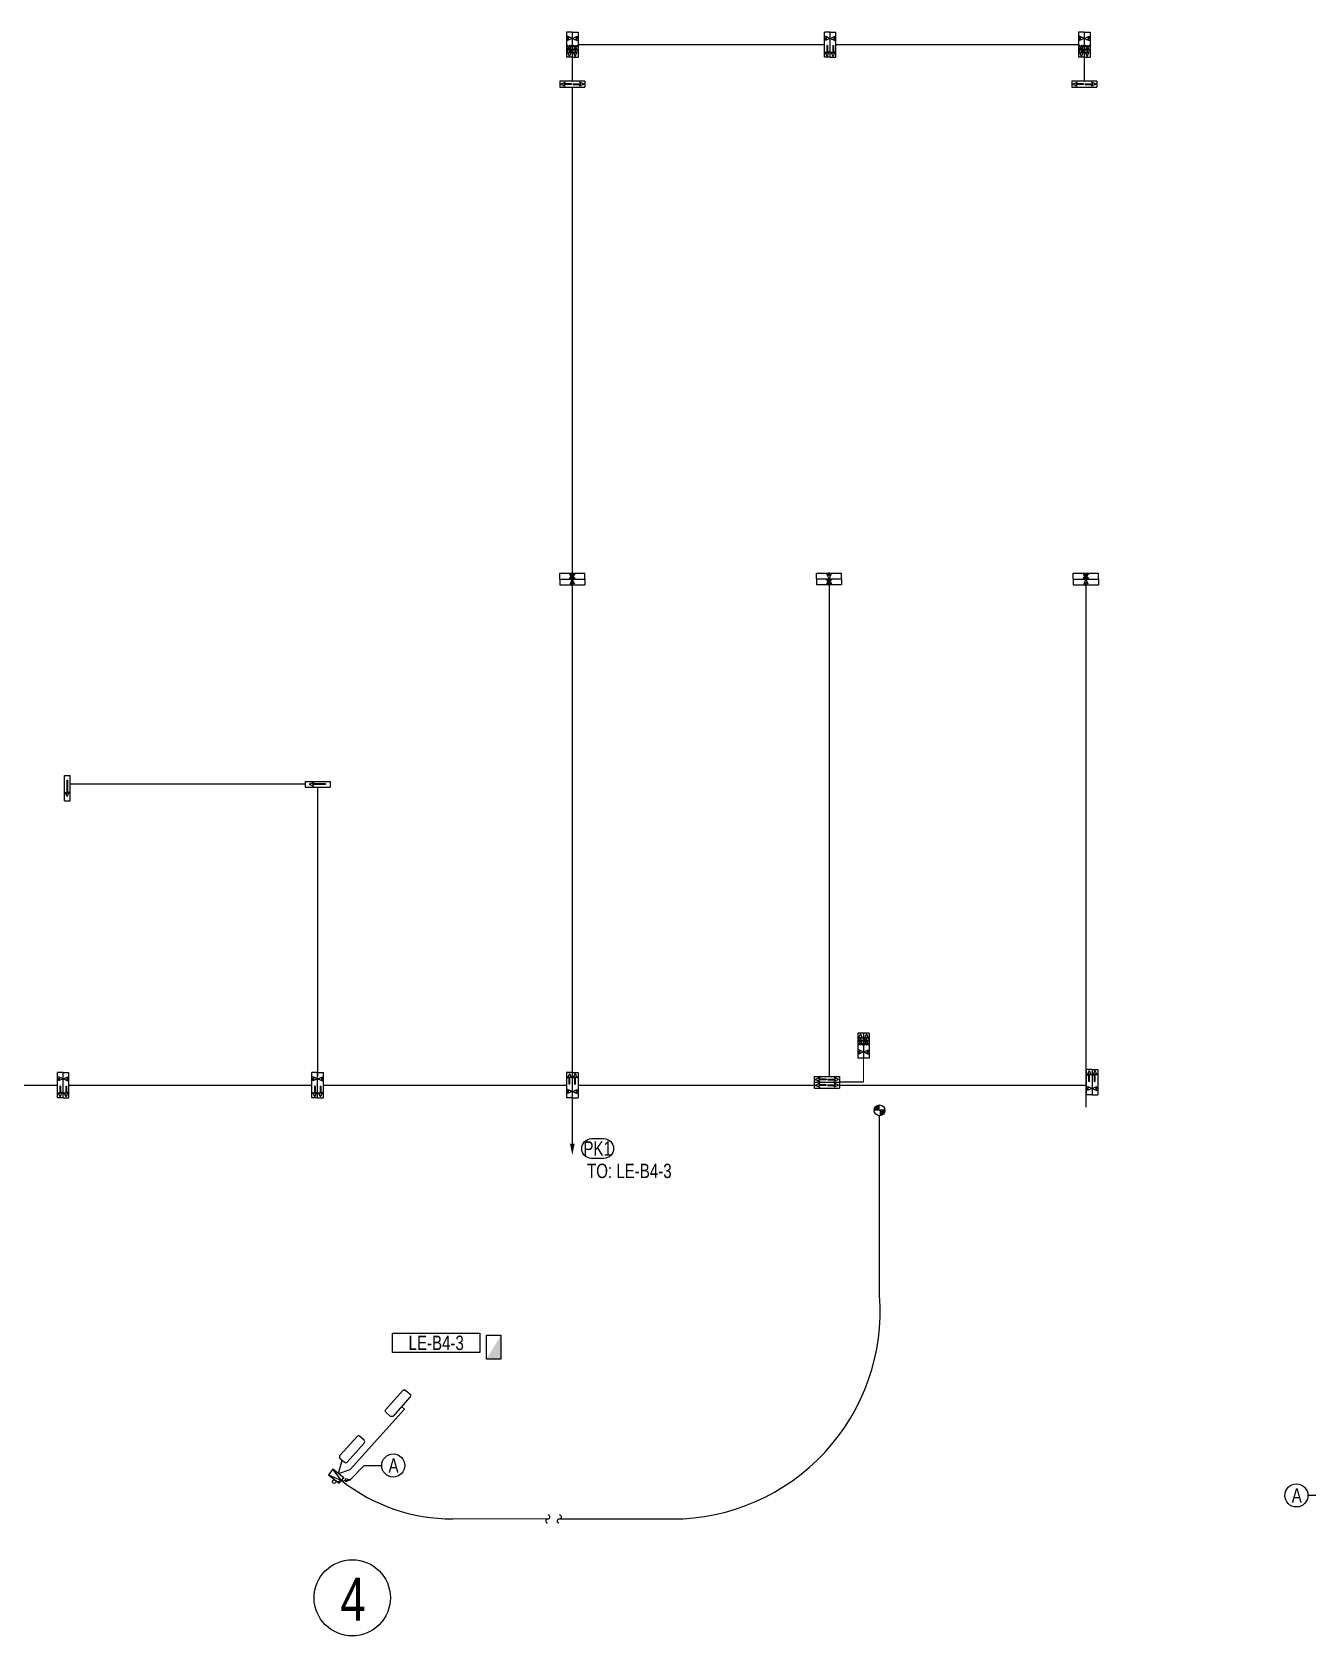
# Model space of a CAD drawing. Header units: millimetres. Extents: x 96173 to 417766, y 105242 to 242281.
# Drawn here: x 174574 to 254309, y 142039 to 242281 of the extents above; entities that cross this region are included whole.
import ezdxf
from ezdxf.enums import TextEntityAlignment as Align

# ---------------------------------------------------------------- set-up
doc = ezdxf.new("R2010")
doc.units = ezdxf.units.MM
doc.header["$LTSCALE"] = 300
doc.linetypes.add('CEN-1', pattern=[24, 20, -2, 0, -2])
for name, color, linetype in [('4', 4, 'Continuous'), ('e-con', 1, 'Continuous'), ('E-SYM', 2, 'Continuous'), ('E-TEXT', 6, 'Continuous'), ('e-text-box', 7, 'Continuous'), ('E-WIRE', 4, 'Continuous'), ('e-wire1s', 4, 'CEN-1'), ('parking-p', 7, 'Continuous')]:
    doc.layers.add(name, color=color, linetype=linetype)
doc.styles.add('돋움', font='')
doc.styles.get('돋움').set_extended_font_data('Dotum')

# ---------------------------------------------------------------- blocks, each defined once
blk = doc.blocks.new('100-94')
at = {"layer": 'e-con', "linetype": 'Continuous'}
blk.add_line((52, 54), (477, 479), dxfattribs=at)
at = {"layer": 'e-con'}
blk.add_lwpolyline([(477, 479), (292, 373), (365, 294)], close=True, dxfattribs=at)
at = {"layer": 'e-con', "linetype": 'Continuous'}
blk.add_circle((0, 0), 75, dxfattribs=at)
blk = doc.blocks.new('ar')
at = {"layer": '4', "color": 4}
blk.add_lwpolyline([(0, 0, 150, 0, 0), (360, 0, 0, 0, 0)], format="xyseb", dxfattribs=at)
blk = doc.blocks.new('100-33')
at = {"layer": 'E-SYM'}
blk.add_lwpolyline([(-250, -150), (250, -150), (250, 150), (-250, 150)], close=True, dxfattribs=at)
blk.add_solid([(-250, -150), (250, -150), (250, 150), (250, -150)], dxfattribs=at)
blk = doc.blocks.new('A$C7EB97946')
at = {"layer": 'E-TEXT', "xscale": 3, "yscale": 3, "zscale": 3}
blk.add_blockref('100-33', (750, 450), dxfattribs=at)

msp = doc.modelspace()

# ---------------------------------------------------------------- hatches: boundary and pattern name
at = {"layer": 'parking-p', "linetype": 'Continuous'}
h = msp.add_hatch(color=2, dxfattribs=at)
h.paths.add_polyline_path([(227877, 174890), (227541, 174890), (227541, 174554, 0.4142136)])
h.paths.add_polyline_path([(227541, 175226, 0.4142136), (227206, 174890), (227541, 174890)])

# ---------------------------------------------------------------- linework, layer by layer
at = {"color": 1}
msp.add_circle((194583, 144421), 2382, dxfattribs=at)
at = {"layer": 'E-SYM'}
for p, q in [((193910, 151752), (193379, 152459)), ((193101, 152108), (193910, 151752))]:
    msp.add_line(p, q, dxfattribs=at)
for points in [[(198204, 156977), (197131, 155783, -0.4142136), (196962, 155774), (196688, 156021, -0.4142136), (196679, 156190), (197752, 157383, -0.4142136), (197921, 157392), (198195, 157146, -0.4142136)], [(194882, 154502), (193808, 153308, 0.4142136), (193817, 153139), (194091, 152893, 0.4142136), (194260, 152902), (195334, 154095, 0.4142136), (195325, 154264), (195051, 154511, 0.4142136)]]:
    msp.add_lwpolyline(points, format="xyb", close=True, dxfattribs=at)
msp.add_lwpolyline([(193101, 152108), (193770, 151577), (194049, 151928), (193379, 152459)], close=True, dxfattribs=at)
at = {"layer": 'E-TEXT'}
msp.add_lwpolyline([(209542, 173119), (210300, 173119, -1), (210300, 171883), (209542, 171883, -1), (209542, 173119, -1)], format="xyb", dxfattribs=at)
at = {"layer": 'e-text-box'}
for p, q in [((194460, 151802), (195325, 152691)), ((195325, 152691), (196422, 152691)), ((255406, 150818), (254309, 150818))]:
    msp.add_line(p, q, dxfattribs=at)
msp.add_lwpolyline([(197105, 160959), (202554, 160959), (202554, 159756), (197105, 159756)], close=True, dxfattribs=at)
for centre in [(197142, 152691), (253589, 150818)]:
    msp.add_circle(centre, 720, dxfattribs=at)
at = {"layer": 'E-WIRE'}
for p, q in [((224090, 241494), (208697, 241494)), ((224090, 241494), (208697, 241494)), ((239975, 241494), (224810, 241494)), ((239975, 241494), (224810, 241494)), ((208337, 238846), (208337, 177251)), ((208337, 238846), (208337, 177251)), ((224379, 207746), (224379, 177003)), ((240430, 207734), (240430, 175078)), ((160800, 176463), (176155, 176463)), ((160800, 176463), (176155, 176463)), ((176875, 176463), (192061, 176463)), ((176875, 176463), (192061, 176463)), ((192781, 176463), (207977, 176463)), ((192781, 176463), (207977, 176463)), ((208697, 176463), (223461, 176463)), ((208697, 176463), (223461, 176463)), ((225036, 176463), (240460, 176463)), ((225036, 176463), (240460, 176463)), ((208337, 175676), (208337, 172813)), ((227541, 163320), (227541, 174554)), ((197852, 156213), (197667, 156380)), ((194455, 152436), (197852, 156213)), ((193714, 152193), (193954, 153016)), ((193714, 152193), (194455, 152436)), ((207513, 149350), (214588, 149350))]:
    msp.add_line(p, q, dxfattribs=at)
at = {"layer": 'E-WIRE', "lineweight": 0}
for p, q in [((226536, 178143), (226536, 176643)), ((226536, 178143), (226536, 176643)), ((200869, 149350), (206800, 149350))]:
    msp.add_line(p, q, dxfattribs=at)
at = {"layer": 'E-WIRE', "ltscale": 0.5}
msp.add_line((226536, 176643), (225036, 176643), dxfattribs=at)
msp.add_line((226536, 176643), (225036, 176643), dxfattribs=at)
for points in [[(208337, 240706), (208337, 239206)], [(208337, 240706), (208337, 239206)], [(240335, 240706), (240335, 239206)], [(240335, 240706), (240335, 239206)]]:
    msp.add_lwpolyline(points, dxfattribs=at)
at = {"layer": 'E-WIRE'}
for points in [[(191633, 195270), (176951, 195270)], [(191633, 195270), (176951, 195270)], [(192421, 195090), (192421, 177003)], [(192421, 195090), (192421, 177003)]]:
    msp.add_lwpolyline(points, dxfattribs=at)
for centre, radius, start, end in [((214588, 162341), 12991, 270, 4.32131), ((200869, 160633), 11283, 231.91418, 270), ((206817, 149475), 126, 262.66382, 82.66382), ((207529, 149475), 126, 262.66382, 82.66382), ((206800, 149224), 126, 82.66382, 262.66382), ((207513, 149224), 126, 82.66382, 262.66382)]:
    msp.add_arc(centre, radius, start, end, dxfattribs=at)
at = {"layer": 'parking-p', "color": 2, "linetype": 'Continuous'}
for p, q in [((207977, 242281), (207977, 240706)), ((207977, 242281), (207977, 240706)), ((208337, 242281), (207977, 242281)), ((207977, 242281), (207977, 240706)), ((207977, 242281), (207977, 240706)), ((207977, 242281), (207977, 240706)), ((208337, 242281), (207977, 242281)), ((207977, 242281), (207977, 240706)), ((207986, 241865), (207986, 241910)), ((207986, 241910), (208122, 241910)), ((207986, 241865), (207986, 241910)), ((207986, 241910), (208122, 241910)), ((207986, 241865), (208122, 241865)), ((207986, 241865), (208122, 241865)), ((208325, 241888), (208043, 242016)), ((208043, 242016), (208122, 241910)), ((208325, 241888), (208043, 242016)), ((208043, 242016), (208122, 241910)), ((208325, 241888), (208043, 241759)), ((208325, 241888), (208043, 241759)), ((208043, 241759), (208122, 241865)), ((208043, 241759), (208122, 241865)), ((208337, 242281), (208337, 240706)), ((208337, 242281), (208337, 240706)), ((208337, 242281), (208337, 240706)), ((208337, 242281), (208697, 242281)), ((208337, 242281), (208337, 240706)), ((208337, 242281), (208337, 240706)), ((208337, 242281), (208337, 240706)), ((208337, 242281), (208337, 240706)), ((208337, 242281), (208697, 242281)), ((208337, 242281), (208337, 240706)), ((208348, 241888), (208630, 242016)), ((208348, 241888), (208630, 242016)), ((208348, 241888), (208630, 241759)), ((208348, 241888), (208630, 241759)), ((208630, 242016), (208552, 241910)), ((208630, 242016), (208552, 241910)), ((208687, 241910), (208552, 241910)), ((208687, 241910), (208552, 241910)), ((208630, 241759), (208552, 241865)), ((208687, 241865), (208552, 241865)), ((208630, 241759), (208552, 241865)), ((208687, 241865), (208552, 241865)), ((208687, 241865), (208687, 241910)), ((208687, 241865), (208687, 241910)), ((208697, 242281), (208697, 240706)), ((208697, 242281), (208697, 240706)), ((208697, 242281), (208697, 240706)), ((208697, 242281), (208697, 240706)), ((208697, 242281), (208697, 240706)), ((208697, 242281), (208697, 240706)), ((224090, 240706), (224090, 242281)), ((224090, 240706), (224090, 242281)), ((224090, 240706), (224090, 242281)), ((224450, 242281), (224090, 242281)), ((224090, 240706), (224090, 242281)), ((224090, 240706), (224090, 242281)), ((224090, 240706), (224090, 242281)), ((224450, 242281), (224090, 242281)), ((224100, 241865), (224100, 241910)), ((224100, 241910), (224235, 241910)), ((224100, 241865), (224100, 241910)), ((224100, 241910), (224235, 241910)), ((224100, 241865), (224235, 241865)), ((224100, 241865), (224235, 241865)), ((224438, 241888), (224157, 242016)), ((224157, 242016), (224235, 241910)), ((224438, 241888), (224157, 242016)), ((224157, 242016), (224235, 241910)), ((224438, 241888), (224157, 241759)), ((224438, 241888), (224157, 241759)), ((224157, 241759), (224235, 241865)), ((224157, 241759), (224235, 241865)), ((224450, 240706), (224450, 242281)), ((224450, 240706), (224450, 242281)), ((224450, 240706), (224450, 242281)), ((224450, 240706), (224450, 242281)), ((224450, 242281), (224810, 242281)), ((224450, 240706), (224450, 242281)), ((224450, 240706), (224450, 242281)), ((224450, 240706), (224450, 242281)), ((224450, 240706), (224450, 242281)), ((224450, 242281), (224810, 242281)), ((224462, 241888), (224743, 242016)), ((224462, 241888), (224743, 242016)), ((224462, 241888), (224743, 241759)), ((224462, 241888), (224743, 241759)), ((224743, 242016), (224665, 241910)), ((224743, 242016), (224665, 241910)), ((224800, 241910), (224665, 241910)), ((224800, 241910), (224665, 241910)), ((224743, 241759), (224665, 241865)), ((224800, 241865), (224665, 241865)), ((224743, 241759), (224665, 241865)), ((224800, 241865), (224665, 241865)), ((224800, 241865), (224800, 241910)), ((224800, 241865), (224800, 241910)), ((224810, 240706), (224810, 242281)), ((224810, 240706), (224810, 242281)), ((224810, 240706), (224810, 242281)), ((224810, 240706), (224810, 242281)), ((224810, 240706), (224810, 242281)), ((224810, 240706), (224810, 242281)), ((239975, 242281), (239975, 240706)), ((239975, 242281), (239975, 240706)), ((240335, 242281), (239975, 242281)), ((239975, 242281), (239975, 240706)), ((239975, 242281), (239975, 240706)), ((239975, 242281), (239975, 240706)), ((240335, 242281), (239975, 242281)), ((239975, 242281), (239975, 240706)), ((239985, 241865), (239985, 241910)), ((239985, 241910), (240120, 241910)), ((239985, 241865), (239985, 241910)), ((239985, 241910), (240120, 241910)), ((239985, 241865), (240120, 241865)), ((239985, 241865), (240120, 241865)), ((240323, 241888), (240041, 242016)), ((240041, 242016), (240120, 241910)), ((240323, 241888), (240041, 242016)), ((240041, 242016), (240120, 241910)), ((240323, 241888), (240041, 241759)), ((240323, 241888), (240041, 241759)), ((240041, 241759), (240120, 241865)), ((240041, 241759), (240120, 241865)), ((240335, 242281), (240335, 240706)), ((240335, 242281), (240335, 240706)), ((240335, 242281), (240335, 240706)), ((240335, 242281), (240695, 242281)), ((240335, 242281), (240335, 240706)), ((240335, 242281), (240335, 240706)), ((240335, 242281), (240335, 240706)), ((240335, 242281), (240335, 240706)), ((240335, 242281), (240695, 242281)), ((240335, 242281), (240335, 240706)), ((240347, 241888), (240628, 242016)), ((240347, 241888), (240628, 242016)), ((240347, 241888), (240628, 241759)), ((240347, 241888), (240628, 241759)), ((240628, 242016), (240550, 241910)), ((240628, 242016), (240550, 241910)), ((240685, 241910), (240550, 241910)), ((240685, 241910), (240550, 241910)), ((240628, 241759), (240550, 241865)), ((240685, 241865), (240550, 241865)), ((240628, 241759), (240550, 241865)), ((240685, 241865), (240550, 241865)), ((240685, 241865), (240685, 241910)), ((240685, 241865), (240685, 241910)), ((240695, 242281), (240695, 240706)), ((240695, 242281), (240695, 240706)), ((240695, 242281), (240695, 240706)), ((240695, 242281), (240695, 240706)), ((240695, 242281), (240695, 240706)), ((240695, 242281), (240695, 240706)), ((208337, 240706), (207977, 240706)), ((208337, 240706), (207977, 240706)), ((208157, 240763), (208028, 241044)), ((208028, 241044), (208134, 240966)), ((208157, 240763), (208028, 241044)), ((208028, 241044), (208134, 240966)), ((208179, 241438), (208134, 241438)), ((208134, 241438), (208134, 241343)), ((208179, 241438), (208134, 241438)), ((208134, 241438), (208134, 241343)), ((208134, 241234), (208134, 240966)), ((208134, 241234), (208134, 240966)), ((208157, 240763), (208285, 241044)), ((208157, 240763), (208285, 241044)), ((208179, 241438), (208179, 241343)), ((208179, 241438), (208179, 241343)), ((208179, 241234), (208179, 240966)), ((208179, 241234), (208179, 240966)), ((208285, 241044), (208179, 240966)), ((208285, 241044), (208179, 240966)), ((208337, 240706), (208697, 240706)), ((208337, 240706), (208697, 240706)), ((208517, 240763), (208388, 241044)), ((208388, 241044), (208494, 240966)), ((208517, 240763), (208388, 241044)), ((208388, 241044), (208494, 240966)), ((208494, 241438), (208539, 241438)), ((208494, 241438), (208494, 241343)), ((208494, 241438), (208539, 241438)), ((208494, 241438), (208494, 241343)), ((208494, 241234), (208494, 240966)), ((208494, 241234), (208494, 240966)), ((208517, 240763), (208645, 241044)), ((208517, 240763), (208645, 241044)), ((208539, 241438), (208539, 241343)), ((208539, 241438), (208539, 241343)), ((208539, 241234), (208539, 240966)), ((208539, 241234), (208539, 240966)), ((208645, 241044), (208539, 240966)), ((208645, 241044), (208539, 240966)), ((224450, 240706), (224090, 240706)), ((224450, 240706), (224090, 240706)), ((224270, 240763), (224141, 241044)), ((224141, 241044), (224248, 240966)), ((224270, 240763), (224141, 241044)), ((224141, 241044), (224248, 240966)), ((224293, 241438), (224248, 241438)), ((224248, 241438), (224248, 240966)), ((224293, 241438), (224248, 241438)), ((224248, 241438), (224248, 240966)), ((224270, 240763), (224399, 241044)), ((224270, 240763), (224399, 241044)), ((224293, 241438), (224293, 240966)), ((224293, 241438), (224293, 240966)), ((224399, 241044), (224293, 240966)), ((224399, 241044), (224293, 240966)), ((224450, 240706), (224810, 240706)), ((224450, 240706), (224810, 240706)), ((224630, 240763), (224501, 241044)), ((224501, 241044), (224608, 240966)), ((224630, 240763), (224501, 241044)), ((224501, 241044), (224608, 240966)), ((224608, 241438), (224653, 241438)), ((224608, 241438), (224608, 240966)), ((224608, 241438), (224653, 241438)), ((224608, 241438), (224608, 240966)), ((224630, 240763), (224759, 241044)), ((224630, 240763), (224759, 241044)), ((224653, 241438), (224653, 240966)), ((224653, 241438), (224653, 240966)), ((224759, 241044), (224653, 240966)), ((224759, 241044), (224653, 240966)), ((240335, 240706), (239975, 240706)), ((240335, 240706), (239975, 240706)), ((240155, 240763), (240026, 241044)), ((240026, 241044), (240132, 240966)), ((240155, 240763), (240026, 241044)), ((240026, 241044), (240132, 240966)), ((240177, 241438), (240132, 241438)), ((240132, 241438), (240132, 241343)), ((240177, 241438), (240132, 241438)), ((240132, 241438), (240132, 241343)), ((240132, 241234), (240132, 240966)), ((240132, 241234), (240132, 240966)), ((240155, 240763), (240284, 241044)), ((240155, 240763), (240284, 241044)), ((240177, 241438), (240177, 241343)), ((240177, 241438), (240177, 241343)), ((240177, 241234), (240177, 240966)), ((240177, 241234), (240177, 240966)), ((240284, 241044), (240177, 240966)), ((240284, 241044), (240177, 240966)), ((240335, 240706), (240695, 240706)), ((240335, 240706), (240695, 240706)), ((240515, 240763), (240386, 241044)), ((240386, 241044), (240492, 240966)), ((240515, 240763), (240386, 241044)), ((240386, 241044), (240492, 240966)), ((240492, 241438), (240537, 241438)), ((240492, 241438), (240492, 241343)), ((240492, 241438), (240537, 241438)), ((240492, 241438), (240492, 241343)), ((240492, 241234), (240492, 240966)), ((240492, 241234), (240492, 240966)), ((240515, 240763), (240644, 241044)), ((240515, 240763), (240644, 241044)), ((240537, 241438), (240537, 241343)), ((240537, 241438), (240537, 241343)), ((240537, 241234), (240537, 240966)), ((240537, 241234), (240537, 240966)), ((240644, 241044), (240537, 240966)), ((240644, 241044), (240537, 240966)), ((207549, 239206), (207549, 238846)), ((209124, 239206), (207549, 239206)), ((207549, 239206), (207549, 238846)), ((209124, 239206), (207549, 239206)), ((207549, 238846), (209124, 238846)), ((207549, 238846), (209124, 238846)), ((207605, 239026), (207887, 239155)), ((207605, 239026), (207887, 239155)), ((207605, 239026), (207887, 238898)), ((207605, 239026), (207887, 238898)), ((207887, 239155), (207809, 239049)), ((207887, 239155), (207809, 239049)), ((208281, 239049), (207809, 239049)), ((208281, 239049), (207809, 239049)), ((207887, 238898), (207809, 239004)), ((208281, 239004), (207809, 239004)), ((207887, 238898), (207809, 239004)), ((208281, 239004), (207809, 239004)), ((208281, 239004), (208281, 239049)), ((208281, 239004), (208281, 239049)), ((208392, 239004), (208392, 239049)), ((208392, 239049), (208865, 239049)), ((208392, 239004), (208392, 239049)), ((208392, 239049), (208865, 239049)), ((208392, 239004), (208865, 239004)), ((208392, 239004), (208865, 239004)), ((209068, 239026), (208786, 239155)), ((208786, 239155), (208865, 239049)), ((209068, 239026), (208786, 239155)), ((208786, 239155), (208865, 239049)), ((209068, 239026), (208786, 238898)), ((209068, 239026), (208786, 238898)), ((208786, 238898), (208865, 239004)), ((208786, 238898), (208865, 239004)), ((209124, 239206), (209124, 238846)), ((209124, 239206), (209124, 238846)), ((239547, 239206), (239547, 238846)), ((241122, 239206), (239547, 239206)), ((239547, 239206), (239547, 238846)), ((241122, 239206), (239547, 239206)), ((239547, 238846), (241122, 238846)), ((239547, 238846), (241122, 238846)), ((239604, 239026), (239885, 239155)), ((239604, 239026), (239885, 239155)), ((239604, 239026), (239885, 238898)), ((239604, 239026), (239885, 238898)), ((239885, 239155), (239807, 239049)), ((239885, 239155), (239807, 239049)), ((240279, 239049), (239807, 239049)), ((240279, 239049), (239807, 239049)), ((239885, 238898), (239807, 239004)), ((240279, 239004), (239807, 239004)), ((239885, 238898), (239807, 239004)), ((240279, 239004), (239807, 239004)), ((240279, 239004), (240279, 239049)), ((240279, 239004), (240279, 239049)), ((240391, 239004), (240391, 239049)), ((240391, 239049), (240863, 239049)), ((240391, 239004), (240391, 239049)), ((240391, 239049), (240863, 239049)), ((240391, 239004), (240863, 239004)), ((240391, 239004), (240863, 239004)), ((241066, 239026), (240784, 239155)), ((240784, 239155), (240863, 239049)), ((241066, 239026), (240784, 239155)), ((240784, 239155), (240863, 239049)), ((241066, 239026), (240784, 238898)), ((241066, 239026), (240784, 238898)), ((240784, 238898), (240863, 239004)), ((240784, 238898), (240863, 239004)), ((241122, 239206), (241122, 238846)), ((241122, 239206), (241122, 238846)), ((207549, 208454), (209124, 208454)), ((207549, 208454), (209124, 208454)), ((207549, 208094), (207549, 208454)), ((207549, 208454), (209124, 208454)), ((207549, 208094), (209124, 208094)), ((207549, 208094), (207549, 207734)), ((207549, 208094), (209124, 208094)), ((207549, 208094), (209124, 208094)), ((207549, 208094), (209124, 208094)), ((207549, 207734), (209124, 207734)), ((207549, 207734), (209124, 207734)), ((207549, 207734), (209124, 207734)), ((208337, 208106), (208208, 208388)), ((208208, 208388), (208314, 208310)), ((208337, 208083), (208208, 207801)), ((208208, 207801), (208314, 207879)), ((208359, 208445), (208314, 208445)), ((208314, 208445), (208314, 208310)), ((208314, 207744), (208314, 207879)), ((208359, 207744), (208314, 207744)), ((208337, 208106), (208465, 208388)), ((208337, 208083), (208465, 207801)), ((208359, 208445), (208359, 208310)), ((208465, 208388), (208359, 208310)), ((208465, 207801), (208359, 207879)), ((208359, 207744), (208359, 207879)), ((209124, 208094), (209124, 208454)), ((209124, 208094), (209124, 207734)), ((223592, 208466), (225167, 208466)), ((223592, 208466), (225167, 208466)), ((223592, 208106), (223592, 208466)), ((223592, 208466), (225167, 208466)), ((223592, 208106), (225167, 208106)), ((223592, 208106), (223592, 207746)), ((223592, 208106), (225167, 208106)), ((223592, 208106), (225167, 208106)), ((223592, 208106), (225167, 208106)), ((223592, 207746), (225167, 207746)), ((223592, 207746), (225167, 207746)), ((223592, 207746), (225167, 207746)), ((224379, 208118), (224251, 208400)), ((224251, 208400), (224357, 208321)), ((224379, 208094), (224251, 207813)), ((224251, 207813), (224357, 207891)), ((224402, 208456), (224357, 208456)), ((224357, 208456), (224357, 208321)), ((224357, 207756), (224357, 207891)), ((224402, 207756), (224357, 207756)), ((224379, 208118), (224508, 208400)), ((224379, 208094), (224508, 207813)), ((224402, 208456), (224402, 208321)), ((224508, 208400), (224402, 208321)), ((224508, 207813), (224402, 207891)), ((224402, 207756), (224402, 207891)), ((225167, 208106), (225167, 208466)), ((225167, 208106), (225167, 207746)), ((239643, 208454), (241218, 208454)), ((239643, 208454), (241218, 208454)), ((239643, 208094), (239643, 208454)), ((239643, 208454), (241218, 208454)), ((239643, 208094), (241218, 208094)), ((239643, 208094), (239643, 207734)), ((239643, 208094), (241218, 208094)), ((239643, 208094), (241218, 208094)), ((239643, 208094), (241218, 208094)), ((239643, 207734), (241218, 207734)), ((239643, 207734), (241218, 207734)), ((239643, 207734), (241218, 207734)), ((240430, 208106), (240302, 208388)), ((240302, 208388), (240408, 208310)), ((240430, 208083), (240302, 207801)), ((240302, 207801), (240408, 207879)), ((240453, 208445), (240408, 208445)), ((240408, 208445), (240408, 208310)), ((240408, 207744), (240408, 207879)), ((240453, 207744), (240408, 207744)), ((240430, 208106), (240559, 208388)), ((240430, 208083), (240559, 207801)), ((240453, 208445), (240453, 208310)), ((240559, 208388), (240453, 208310)), ((240559, 207801), (240453, 207879)), ((240453, 207744), (240453, 207879)), ((241218, 208094), (241218, 208454)), ((241218, 208094), (241218, 207734)), ((176591, 194238), (176591, 195813)), ((176591, 195813), (176951, 195813)), ((176591, 194238), (176591, 195813)), ((176591, 195813), (176951, 195813)), ((176748, 195522), (176793, 195522)), ((176748, 195522), (176748, 194698)), ((176748, 195522), (176793, 195522)), ((176748, 195522), (176748, 194698)), ((176793, 195522), (176793, 194698)), ((176793, 195522), (176793, 194698)), ((176951, 194238), (176951, 195813)), ((176951, 194238), (176951, 195813)), ((176951, 194238), (176951, 195813)), ((176951, 194238), (176951, 195813)), ((176771, 194494), (176642, 194776)), ((176642, 194776), (176748, 194698)), ((176771, 194494), (176642, 194776)), ((176642, 194776), (176748, 194698)), ((176771, 194494), (176899, 194776)), ((176771, 194494), (176899, 194776)), ((176899, 194776), (176793, 194698)), ((176899, 194776), (176793, 194698)), ((191633, 195450), (193208, 195450)), ((191633, 195450), (191633, 195090)), ((191633, 195450), (193208, 195450)), ((191633, 195450), (191633, 195090)), ((191633, 195090), (193208, 195090)), ((191633, 195090), (193208, 195090)), ((191633, 195090), (193208, 195090)), ((191633, 195090), (193208, 195090)), ((191890, 195270), (192171, 195399)), ((191890, 195270), (192171, 195399)), ((191890, 195270), (192171, 195141)), ((191890, 195270), (192171, 195141)), ((192171, 195399), (192093, 195292)), ((192171, 195399), (192093, 195292)), ((192918, 195292), (192093, 195292)), ((192918, 195292), (192093, 195292)), ((192171, 195141), (192093, 195247)), ((192918, 195247), (192093, 195247)), ((192171, 195141), (192093, 195247)), ((192918, 195247), (192093, 195247)), ((192918, 195292), (192918, 195247)), ((192918, 195292), (192918, 195247)), ((193208, 195450), (193208, 195090)), ((193208, 195450), (193208, 195090)), ((176591, 194238), (176951, 194238)), ((176591, 194238), (176951, 194238)), ((226536, 179718), (226176, 179718)), ((226176, 179718), (226176, 178143)), ((226536, 179718), (226176, 179718)), ((226176, 179718), (226176, 178143)), ((226356, 179662), (226227, 179381)), ((226356, 179662), (226227, 179381)), ((226227, 179381), (226334, 179459)), ((226227, 179381), (226334, 179459)), ((226334, 179191), (226334, 179459)), ((226334, 179191), (226334, 179459)), ((226356, 179662), (226485, 179381)), ((226356, 179662), (226485, 179381)), ((226485, 179381), (226379, 179459)), ((226379, 179191), (226379, 179459)), ((226485, 179381), (226379, 179459)), ((226379, 179191), (226379, 179459)), ((226896, 179718), (226536, 179718)), ((226536, 179718), (226536, 178143)), ((226536, 179718), (226536, 178143)), ((226896, 179718), (226536, 179718)), ((226536, 179718), (226536, 178143)), ((226536, 179718), (226536, 178143)), ((226716, 179662), (226587, 179381)), ((226716, 179662), (226587, 179381)), ((226587, 179381), (226694, 179459)), ((226587, 179381), (226694, 179459)), ((226694, 179191), (226694, 179459)), ((226694, 179191), (226694, 179459)), ((226716, 179662), (226845, 179381)), ((226716, 179662), (226845, 179381)), ((226845, 179381), (226739, 179459)), ((226739, 179191), (226739, 179459)), ((226845, 179381), (226739, 179459)), ((226739, 179191), (226739, 179459)), ((226896, 179718), (226896, 178143)), ((226896, 179718), (226896, 178143)), ((226186, 178560), (226186, 178515)), ((226186, 178560), (226321, 178560)), ((226186, 178560), (226186, 178515)), ((226186, 178560), (226321, 178560)), ((226186, 178515), (226321, 178515)), ((226186, 178515), (226321, 178515)), ((226524, 178537), (226243, 178666)), ((226243, 178666), (226321, 178560)), ((226524, 178537), (226243, 178666)), ((226243, 178666), (226321, 178560)), ((226524, 178537), (226243, 178408)), ((226524, 178537), (226243, 178408)), ((226243, 178408), (226321, 178515)), ((226243, 178408), (226321, 178515)), ((226334, 178987), (226334, 179082)), ((226334, 178987), (226334, 179082)), ((226379, 178987), (226334, 178987)), ((226379, 178987), (226334, 178987)), ((226379, 178987), (226379, 179082)), ((226379, 178987), (226379, 179082)), ((226548, 178537), (226829, 178666)), ((226548, 178537), (226829, 178666)), ((226548, 178537), (226829, 178408)), ((226548, 178537), (226829, 178408)), ((226694, 178987), (226694, 179082)), ((226694, 178987), (226694, 179082)), ((226694, 178987), (226739, 178987)), ((226694, 178987), (226739, 178987)), ((226739, 178987), (226739, 179082)), ((226739, 178987), (226739, 179082)), ((226829, 178666), (226751, 178560)), ((226829, 178666), (226751, 178560)), ((226886, 178560), (226751, 178560)), ((226886, 178560), (226751, 178560)), ((226829, 178408), (226751, 178515)), ((226886, 178515), (226751, 178515)), ((226829, 178408), (226751, 178515)), ((226886, 178515), (226751, 178515)), ((226886, 178560), (226886, 178515)), ((226886, 178560), (226886, 178515)), ((226536, 178143), (226176, 178143)), ((226536, 178143), (226176, 178143)), ((226896, 178143), (226536, 178143)), ((226896, 178143), (226536, 178143)), ((240460, 177431), (240460, 175856)), ((240460, 177431), (240460, 175856)), ((240820, 177431), (240460, 177431)), ((240460, 177431), (240460, 175856)), ((240460, 177431), (240460, 175856)), ((240460, 177431), (240460, 175856)), ((240820, 177431), (240460, 177431)), ((240460, 177431), (240460, 175856)), ((240820, 177431), (240820, 175856)), ((240820, 177431), (241180, 177431)), ((240820, 177431), (240820, 175856)), ((240820, 177431), (240820, 175856)), ((240820, 177431), (240820, 175856)), ((240820, 177431), (240820, 175856)), ((240820, 177431), (241180, 177431)), ((240820, 177431), (240820, 175856)), ((240820, 177431), (240820, 175856)), ((240820, 177431), (240820, 175856)), ((241180, 177431), (241180, 175856)), ((241180, 177431), (241180, 175856)), ((241180, 177431), (241180, 175856)), ((241180, 177431), (241180, 175856)), ((241180, 177431), (241180, 175856)), ((241180, 177431), (241180, 175856)), ((176155, 175676), (176155, 177251)), ((176155, 175676), (176155, 177251)), ((176155, 175676), (176155, 177251)), ((176515, 177251), (176155, 177251)), ((176155, 175676), (176155, 177251)), ((176155, 175676), (176155, 177251)), ((176155, 175676), (176155, 177251)), ((176515, 177251), (176155, 177251)), ((176165, 176835), (176165, 176880)), ((176165, 176880), (176300, 176880)), ((176165, 176835), (176165, 176880)), ((176165, 176880), (176300, 176880)), ((176165, 176835), (176300, 176835)), ((176165, 176835), (176300, 176835)), ((176503, 176857), (176222, 176986)), ((176222, 176986), (176300, 176880)), ((176503, 176857), (176222, 176986)), ((176222, 176986), (176300, 176880)), ((176503, 176857), (176222, 176728)), ((176503, 176857), (176222, 176728)), ((176222, 176728), (176300, 176835)), ((176222, 176728), (176300, 176835)), ((176515, 175676), (176515, 177251)), ((176515, 175676), (176515, 177251)), ((176515, 177251), (176875, 177251)), ((176515, 175676), (176515, 177251)), ((176515, 175676), (176515, 177251)), ((176515, 175676), (176515, 177251)), ((176515, 175676), (176515, 177251)), ((176515, 177251), (176875, 177251)), ((176515, 175676), (176515, 177251)), ((176515, 175676), (176515, 177251)), ((176527, 176857), (176809, 176986)), ((176527, 176857), (176809, 176986)), ((176527, 176857), (176809, 176728)), ((176527, 176857), (176809, 176728)), ((176809, 176986), (176730, 176880)), ((176809, 176986), (176730, 176880)), ((176865, 176880), (176730, 176880)), ((176865, 176880), (176730, 176880)), ((176809, 176728), (176730, 176835)), ((176865, 176835), (176730, 176835)), ((176809, 176728), (176730, 176835)), ((176865, 176835), (176730, 176835)), ((176865, 176835), (176865, 176880)), ((176865, 176835), (176865, 176880)), ((176875, 175676), (176875, 177251)), ((176875, 175676), (176875, 177251)), ((176875, 175676), (176875, 177251)), ((176875, 175676), (176875, 177251)), ((176875, 175676), (176875, 177251)), ((176875, 175676), (176875, 177251)), ((192061, 175676), (192061, 177251)), ((192061, 175676), (192061, 177251)), ((192061, 175676), (192061, 177251)), ((192421, 177251), (192061, 177251)), ((192061, 175676), (192061, 177251)), ((192061, 175676), (192061, 177251)), ((192061, 175676), (192061, 177251)), ((192421, 177251), (192061, 177251)), ((192071, 176835), (192071, 176880)), ((192071, 176880), (192206, 176880)), ((192071, 176835), (192071, 176880)), ((192071, 176880), (192206, 176880)), ((192071, 176835), (192206, 176835)), ((192071, 176835), (192206, 176835)), ((192409, 176857), (192128, 176986)), ((192128, 176986), (192206, 176880)), ((192409, 176857), (192128, 176986)), ((192128, 176986), (192206, 176880)), ((192409, 176857), (192128, 176728)), ((192409, 176857), (192128, 176728)), ((192128, 176728), (192206, 176835)), ((192128, 176728), (192206, 176835)), ((192421, 175676), (192421, 177251)), ((192421, 175676), (192421, 177251)), ((192421, 177251), (192781, 177251)), ((192421, 175676), (192421, 177251)), ((192421, 175676), (192421, 177251)), ((192421, 175676), (192421, 177251)), ((192421, 175676), (192421, 177251)), ((192421, 177251), (192781, 177251)), ((192421, 175676), (192421, 177251)), ((192421, 175676), (192421, 177251)), ((192433, 176857), (192714, 176986)), ((192433, 176857), (192714, 176986)), ((192433, 176857), (192714, 176728)), ((192433, 176857), (192714, 176728)), ((192714, 176986), (192636, 176880)), ((192714, 176986), (192636, 176880)), ((192771, 176880), (192636, 176880)), ((192771, 176880), (192636, 176880)), ((192714, 176728), (192636, 176835)), ((192771, 176835), (192636, 176835)), ((192714, 176728), (192636, 176835)), ((192771, 176835), (192636, 176835)), ((192771, 176835), (192771, 176880)), ((192771, 176835), (192771, 176880)), ((192781, 175676), (192781, 177251)), ((192781, 175676), (192781, 177251)), ((192781, 175676), (192781, 177251)), ((192781, 175676), (192781, 177251)), ((192781, 175676), (192781, 177251)), ((192781, 175676), (192781, 177251)), ((207977, 177251), (207977, 175676)), ((207977, 177251), (207977, 175676)), ((208337, 177251), (207977, 177251)), ((207977, 177251), (207977, 175676)), ((207977, 177251), (207977, 175676)), ((207977, 177251), (207977, 175676)), ((208337, 177251), (207977, 177251)), ((207977, 177251), (207977, 175676)), ((208157, 177195), (208028, 176913)), ((208157, 177195), (208028, 176913)), ((208028, 176913), (208134, 176991)), ((208028, 176913), (208134, 176991)), ((208134, 176519), (208134, 176991)), ((208134, 176519), (208134, 176991)), ((208179, 176519), (208134, 176519)), ((208179, 176519), (208134, 176519)), ((208157, 177195), (208285, 176913)), ((208157, 177195), (208285, 176913)), ((208285, 176913), (208179, 176991)), ((208179, 176519), (208179, 176991)), ((208285, 176913), (208179, 176991)), ((208179, 176519), (208179, 176991)), ((208337, 177251), (208337, 175676)), ((208337, 177251), (208697, 177251)), ((208337, 177251), (208337, 175676)), ((208337, 177251), (208337, 175676)), ((208337, 177251), (208337, 175676)), ((208337, 177251), (208337, 175676)), ((208337, 177251), (208697, 177251)), ((208337, 177251), (208337, 175676)), ((208337, 177251), (208337, 175676)), ((208337, 177251), (208337, 175676)), ((208517, 177195), (208388, 176913)), ((208517, 177195), (208388, 176913)), ((208388, 176913), (208494, 176991)), ((208388, 176913), (208494, 176991)), ((208494, 176519), (208494, 176991)), ((208494, 176519), (208494, 176991)), ((208494, 176519), (208539, 176519)), ((208494, 176519), (208539, 176519)), ((208517, 177195), (208645, 176913)), ((208517, 177195), (208645, 176913)), ((208645, 176913), (208539, 176991)), ((208539, 176519), (208539, 176991)), ((208645, 176913), (208539, 176991)), ((208539, 176519), (208539, 176991)), ((208697, 177251), (208697, 175676)), ((208697, 177251), (208697, 175676)), ((208697, 177251), (208697, 175676)), ((208697, 177251), (208697, 175676)), ((208697, 177251), (208697, 175676)), ((208697, 177251), (208697, 175676)), ((223461, 177003), (225036, 177003)), ((223461, 177003), (223461, 176643)), ((223461, 177003), (225036, 177003)), ((223461, 177003), (223461, 176643)), ((223461, 176643), (225036, 176643)), ((223461, 176643), (225036, 176643)), ((223461, 176643), (223461, 176283)), ((223461, 176643), (225036, 176643)), ((223461, 176643), (225036, 176643)), ((223461, 176643), (223461, 176283)), ((223517, 176823), (223799, 176952)), ((223517, 176823), (223799, 176952)), ((223517, 176823), (223799, 176695)), ((223517, 176823), (223799, 176695)), ((223517, 176463), (223799, 176592)), ((223517, 176463), (223799, 176592)), ((223517, 176463), (223799, 176335)), ((223517, 176463), (223799, 176335)), ((223799, 176952), (223721, 176846)), ((223799, 176952), (223721, 176846)), ((224193, 176846), (223721, 176846)), ((224193, 176846), (223721, 176846)), ((223799, 176695), (223721, 176801)), ((224193, 176801), (223721, 176801)), ((223799, 176695), (223721, 176801)), ((224193, 176801), (223721, 176801)), ((223799, 176592), (223721, 176486)), ((223799, 176592), (223721, 176486)), ((224193, 176486), (223721, 176486)), ((224193, 176486), (223721, 176486)), ((223799, 176335), (223721, 176441)), ((224193, 176441), (223721, 176441)), ((223799, 176335), (223721, 176441)), ((224193, 176441), (223721, 176441)), ((224193, 176846), (224193, 176801)), ((224193, 176846), (224193, 176801)), ((224193, 176441), (224193, 176486)), ((224193, 176441), (224193, 176486)), ((224304, 176846), (224304, 176801)), ((224304, 176846), (224777, 176846)), ((224304, 176846), (224304, 176801)), ((224304, 176846), (224777, 176846)), ((224304, 176801), (224777, 176801)), ((224304, 176801), (224777, 176801)), ((224304, 176441), (224304, 176486)), ((224304, 176486), (224777, 176486)), ((224304, 176441), (224304, 176486)), ((224304, 176486), (224777, 176486)), ((224304, 176441), (224777, 176441)), ((224304, 176441), (224777, 176441)), ((224980, 176823), (224698, 176952)), ((224698, 176952), (224777, 176846)), ((224980, 176823), (224698, 176952)), ((224698, 176952), (224777, 176846)), ((224980, 176823), (224698, 176695)), ((224980, 176823), (224698, 176695)), ((224698, 176695), (224777, 176801)), ((224698, 176695), (224777, 176801)), ((224980, 176463), (224698, 176592)), ((224698, 176592), (224777, 176486)), ((224980, 176463), (224698, 176592)), ((224698, 176592), (224777, 176486)), ((224980, 176463), (224698, 176335)), ((224980, 176463), (224698, 176335)), ((224698, 176335), (224777, 176441)), ((224698, 176335), (224777, 176441)), ((225036, 177003), (225036, 176643)), ((225036, 177003), (225036, 176643)), ((225036, 176643), (225036, 176283)), ((225036, 176643), (225036, 176283)), ((240640, 177375), (240512, 177093)), ((240640, 177375), (240512, 177093)), ((240512, 177093), (240618, 177171)), ((240512, 177093), (240618, 177171)), ((240618, 176699), (240618, 177171)), ((240618, 176699), (240618, 177171)), ((240663, 176699), (240618, 176699)), ((240663, 176699), (240618, 176699)), ((240640, 177375), (240769, 177093)), ((240640, 177375), (240769, 177093)), ((240769, 177093), (240663, 177171)), ((240663, 176699), (240663, 177171)), ((240769, 177093), (240663, 177171)), ((240663, 176699), (240663, 177171)), ((241000, 177375), (240872, 177093)), ((241000, 177375), (240872, 177093)), ((240872, 177093), (240978, 177171)), ((240872, 177093), (240978, 177171)), ((240978, 176699), (240978, 177171)), ((240978, 176699), (240978, 177171)), ((240978, 176699), (241023, 176699)), ((240978, 176699), (241023, 176699)), ((241000, 177375), (241129, 177093)), ((241000, 177375), (241129, 177093)), ((241129, 177093), (241023, 177171)), ((241023, 176699), (241023, 177171)), ((241129, 177093), (241023, 177171)), ((241023, 176699), (241023, 177171)), ((176515, 175676), (176155, 175676)), ((176515, 175676), (176155, 175676)), ((176335, 175732), (176207, 176014)), ((176207, 176014), (176313, 175935)), ((176335, 175732), (176207, 176014)), ((176207, 176014), (176313, 175935)), ((176358, 176408), (176313, 176408)), ((176313, 176408), (176313, 175935)), ((176358, 176408), (176313, 176408)), ((176313, 176408), (176313, 175935)), ((176335, 175732), (176464, 176014)), ((176335, 175732), (176464, 176014)), ((176358, 176408), (176358, 175935)), ((176358, 176408), (176358, 175935)), ((176464, 176014), (176358, 175935)), ((176464, 176014), (176358, 175935)), ((176515, 175676), (176875, 175676)), ((176515, 175676), (176875, 175676)), ((176695, 175732), (176567, 176014)), ((176567, 176014), (176673, 175935)), ((176695, 175732), (176567, 176014)), ((176567, 176014), (176673, 175935)), ((176673, 176408), (176718, 176408)), ((176673, 176408), (176673, 175935)), ((176673, 176408), (176718, 176408)), ((176673, 176408), (176673, 175935)), ((176695, 175732), (176824, 176014)), ((176695, 175732), (176824, 176014)), ((176718, 176408), (176718, 175935)), ((176718, 176408), (176718, 175935)), ((176824, 176014), (176718, 175935)), ((176824, 176014), (176718, 175935)), ((192421, 175676), (192061, 175676)), ((192421, 175676), (192061, 175676)), ((192241, 175732), (192112, 176014)), ((192112, 176014), (192218, 175935)), ((192241, 175732), (192112, 176014)), ((192112, 176014), (192218, 175935)), ((192263, 176408), (192218, 176408)), ((192218, 176408), (192218, 175935)), ((192263, 176408), (192218, 176408)), ((192218, 176408), (192218, 175935)), ((192241, 175732), (192370, 176014)), ((192241, 175732), (192370, 176014)), ((192263, 176408), (192263, 175935)), ((192263, 176408), (192263, 175935)), ((192370, 176014), (192263, 175935)), ((192370, 176014), (192263, 175935)), ((192421, 175676), (192781, 175676)), ((192421, 175676), (192781, 175676)), ((192601, 175732), (192472, 176014)), ((192472, 176014), (192578, 175935)), ((192601, 175732), (192472, 176014)), ((192472, 176014), (192578, 175935)), ((192578, 176408), (192623, 176408)), ((192578, 176408), (192578, 175935)), ((192578, 176408), (192623, 176408)), ((192578, 176408), (192578, 175935)), ((192601, 175732), (192730, 176014)), ((192601, 175732), (192730, 176014)), ((192623, 176408), (192623, 175935)), ((192623, 176408), (192623, 175935)), ((192730, 176014), (192623, 175935)), ((192730, 176014), (192623, 175935)), ((208337, 175676), (207977, 175676)), ((208337, 175676), (207977, 175676)), ((207986, 176092), (207986, 176047)), ((207986, 176092), (208122, 176092)), ((207986, 176092), (207986, 176047)), ((207986, 176092), (208122, 176092)), ((207986, 176047), (208122, 176047)), ((207986, 176047), (208122, 176047)), ((208325, 176070), (208043, 176198)), ((208043, 176198), (208122, 176092)), ((208325, 176070), (208043, 176198)), ((208043, 176198), (208122, 176092)), ((208325, 176070), (208043, 175941)), ((208325, 176070), (208043, 175941)), ((208043, 175941), (208122, 176047)), ((208043, 175941), (208122, 176047)), ((208337, 175676), (208697, 175676)), ((208337, 175676), (208697, 175676)), ((208348, 176070), (208630, 176198)), ((208348, 176070), (208630, 176198)), ((208348, 176070), (208630, 175941)), ((208348, 176070), (208630, 175941)), ((208630, 176198), (208552, 176092)), ((208630, 176198), (208552, 176092)), ((208687, 176092), (208552, 176092)), ((208687, 176092), (208552, 176092)), ((208630, 175941), (208552, 176047)), ((208687, 176047), (208552, 176047)), ((208630, 175941), (208552, 176047)), ((208687, 176047), (208552, 176047)), ((208687, 176092), (208687, 176047)), ((208687, 176092), (208687, 176047)), ((223461, 176283), (225036, 176283)), ((223461, 176283), (225036, 176283)), ((240820, 175856), (240460, 175856)), ((240820, 175856), (240460, 175856)), ((240470, 176272), (240470, 176227)), ((240470, 176272), (240605, 176272)), ((240470, 176272), (240470, 176227)), ((240470, 176272), (240605, 176272)), ((240470, 176227), (240605, 176227)), ((240470, 176227), (240605, 176227)), ((240809, 176250), (240527, 176378)), ((240527, 176378), (240605, 176272)), ((240809, 176250), (240527, 176378)), ((240527, 176378), (240605, 176272)), ((240809, 176250), (240527, 176121)), ((240809, 176250), (240527, 176121)), ((240527, 176121), (240605, 176227)), ((240527, 176121), (240605, 176227)), ((240820, 175856), (241180, 175856)), ((240820, 175856), (241180, 175856)), ((240832, 176250), (241114, 176378)), ((240832, 176250), (241114, 176378)), ((240832, 176250), (241114, 176121)), ((240832, 176250), (241114, 176121)), ((241114, 176378), (241035, 176272)), ((241114, 176378), (241035, 176272)), ((241171, 176272), (241035, 176272)), ((241171, 176272), (241035, 176272)), ((241114, 176121), (241035, 176227)), ((241171, 176227), (241035, 176227)), ((241114, 176121), (241035, 176227)), ((241171, 176227), (241035, 176227)), ((241171, 176272), (241171, 176227)), ((241171, 176272), (241171, 176227)), ((227877, 174890), (227206, 174890))]:
    msp.add_line(p, q, dxfattribs=at)
for points in [[(208023, 241454), (207991, 241422)], [(208023, 241454), (207991, 241422)], [(207991, 241422), (208125, 241288)], [(207991, 241422), (208125, 241288)], [(207991, 241154), (208125, 241288)], [(207991, 241154), (208125, 241288)], [(207991, 241154), (208023, 241122)], [(207991, 241154), (208023, 241122)], [(208023, 241454), (208157, 241320)], [(208023, 241454), (208157, 241320)], [(208023, 241122), (208157, 241256)], [(208023, 241122), (208157, 241256)], [(208157, 241320), (208291, 241454)], [(208157, 241320), (208291, 241454)], [(208157, 241256), (208291, 241122)], [(208157, 241256), (208291, 241122)], [(208188, 241288), (208323, 241422)], [(208188, 241288), (208323, 241422)], [(208188, 241288), (208323, 241154)], [(208188, 241288), (208323, 241154)], [(208323, 241422), (208291, 241454)], [(208323, 241422), (208291, 241454)], [(208291, 241122), (208323, 241154)], [(208291, 241122), (208323, 241154)], [(208351, 241422), (208383, 241454)], [(208351, 241422), (208383, 241454)], [(208485, 241288), (208351, 241422)], [(208485, 241288), (208351, 241422)], [(208485, 241288), (208351, 241154)], [(208485, 241288), (208351, 241154)], [(208383, 241122), (208351, 241154)], [(208383, 241122), (208351, 241154)], [(208517, 241320), (208383, 241454)], [(208517, 241320), (208383, 241454)], [(208517, 241256), (208383, 241122)], [(208517, 241256), (208383, 241122)], [(208651, 241454), (208517, 241320)], [(208651, 241454), (208517, 241320)], [(208651, 241122), (208517, 241256)], [(208651, 241122), (208517, 241256)], [(208683, 241422), (208548, 241288)], [(208683, 241422), (208548, 241288)], [(208683, 241154), (208548, 241288)], [(208683, 241154), (208548, 241288)], [(208651, 241454), (208683, 241422)], [(208651, 241454), (208683, 241422)], [(208683, 241154), (208651, 241122)], [(208683, 241154), (208651, 241122)], [(240021, 241454), (239989, 241422)], [(240021, 241454), (239989, 241422)], [(239989, 241422), (240123, 241288)], [(239989, 241422), (240123, 241288)], [(239989, 241154), (240123, 241288)], [(239989, 241154), (240123, 241288)], [(239989, 241154), (240021, 241122)], [(239989, 241154), (240021, 241122)], [(240021, 241454), (240155, 241320)], [(240021, 241454), (240155, 241320)], [(240021, 241122), (240155, 241256)], [(240021, 241122), (240155, 241256)], [(240155, 241320), (240289, 241454)], [(240155, 241320), (240289, 241454)], [(240155, 241256), (240289, 241122)], [(240155, 241256), (240289, 241122)], [(240187, 241288), (240321, 241422)], [(240187, 241288), (240321, 241422)], [(240187, 241288), (240321, 241154)], [(240187, 241288), (240321, 241154)], [(240321, 241422), (240289, 241454)], [(240321, 241422), (240289, 241454)], [(240289, 241122), (240321, 241154)], [(240289, 241122), (240321, 241154)], [(240349, 241422), (240381, 241454)], [(240349, 241422), (240381, 241454)], [(240483, 241288), (240349, 241422)], [(240483, 241288), (240349, 241422)], [(240483, 241288), (240349, 241154)], [(240483, 241288), (240349, 241154)], [(240381, 241122), (240349, 241154)], [(240381, 241122), (240349, 241154)], [(240515, 241320), (240381, 241454)], [(240515, 241320), (240381, 241454)], [(240515, 241256), (240381, 241122)], [(240515, 241256), (240381, 241122)], [(240649, 241454), (240515, 241320)], [(240649, 241454), (240515, 241320)], [(240649, 241122), (240515, 241256)], [(240649, 241122), (240515, 241256)], [(240681, 241422), (240547, 241288)], [(240681, 241422), (240547, 241288)], [(240681, 241154), (240547, 241288)], [(240681, 241154), (240547, 241288)], [(240649, 241454), (240681, 241422)], [(240649, 241454), (240681, 241422)], [(240681, 241154), (240649, 241122)], [(240681, 241154), (240649, 241122)], [(208171, 208409), (208203, 208440)], [(208171, 208409), (208305, 208274)], [(208305, 208274), (208171, 208140)], [(208203, 208109), (208171, 208140)], [(208203, 208440), (208337, 208306)], [(208337, 208243), (208203, 208109)], [(208471, 208440), (208337, 208306)], [(208337, 208243), (208471, 208109)], [(208503, 208409), (208369, 208274)], [(208369, 208274), (208503, 208140)], [(208471, 208440), (208503, 208409)], [(208503, 208140), (208471, 208109)], [(224246, 208092), (224214, 208060)], [(224348, 207926), (224214, 208060)], [(224214, 207792), (224348, 207926)], [(224214, 207792), (224246, 207760)], [(224380, 207958), (224246, 208092)], [(224246, 207760), (224380, 207894)], [(224380, 207958), (224514, 208092)], [(224514, 207760), (224380, 207894)], [(224412, 207926), (224546, 208060)], [(224546, 207792), (224412, 207926)], [(224546, 208060), (224514, 208092)], [(224514, 207760), (224546, 207792)], [(240265, 208409), (240297, 208440)], [(240265, 208409), (240399, 208274)], [(240399, 208274), (240265, 208140)], [(240297, 208109), (240265, 208140)], [(240297, 208440), (240431, 208306)], [(240431, 208243), (240297, 208109)], [(240565, 208440), (240431, 208306)], [(240431, 208243), (240565, 208109)], [(240597, 208409), (240463, 208274)], [(240463, 208274), (240597, 208140)], [(240565, 208440), (240597, 208409)], [(240597, 208140), (240565, 208109)], [(226190, 179271), (226222, 179303)], [(226190, 179271), (226222, 179303)], [(226190, 179271), (226324, 179137)], [(226190, 179271), (226324, 179137)], [(226190, 179003), (226324, 179137)], [(226190, 179003), (226324, 179137)], [(226222, 178971), (226190, 179003)], [(226222, 178971), (226190, 179003)], [(226222, 179303), (226356, 179168)], [(226222, 179303), (226356, 179168)], [(226222, 178971), (226356, 179105)], [(226222, 178971), (226356, 179105)], [(226356, 179168), (226490, 179303)], [(226356, 179168), (226490, 179303)], [(226356, 179105), (226490, 178971)], [(226356, 179105), (226490, 178971)], [(226388, 179137), (226522, 179271)], [(226388, 179137), (226522, 179271)], [(226388, 179137), (226522, 179003)], [(226388, 179137), (226522, 179003)], [(226490, 179303), (226522, 179271)], [(226490, 179303), (226522, 179271)], [(226522, 179003), (226490, 178971)], [(226522, 179003), (226490, 178971)], [(226582, 179303), (226550, 179271)], [(226582, 179303), (226550, 179271)], [(226684, 179137), (226550, 179271)], [(226684, 179137), (226550, 179271)], [(226684, 179137), (226550, 179003)], [(226684, 179137), (226550, 179003)], [(226550, 179003), (226582, 178971)], [(226550, 179003), (226582, 178971)], [(226716, 179168), (226582, 179303)], [(226716, 179168), (226582, 179303)], [(226716, 179105), (226582, 178971)], [(226716, 179105), (226582, 178971)], [(226850, 179303), (226716, 179168)], [(226850, 179303), (226716, 179168)], [(226850, 178971), (226716, 179105)], [(226850, 178971), (226716, 179105)], [(226882, 179271), (226748, 179137)], [(226882, 179271), (226748, 179137)], [(226882, 179003), (226748, 179137)], [(226882, 179003), (226748, 179137)], [(226882, 179271), (226850, 179303)], [(226882, 179271), (226850, 179303)], [(226850, 178971), (226882, 179003)], [(226850, 178971), (226882, 179003)]]:
    msp.add_lwpolyline(points, dxfattribs=at)
msp.add_circle((227541, 174890), 336, dxfattribs=at)

# ---------------------------------------------------------------- block references
at = {"layer": 'e-con', "xscale": 1.5, "yscale": 1.5, "zscale": 1.5, "rotation": 321.5686865846412}
msp.add_blockref('100-94', (193454, 151684), dxfattribs=at)
at = {"layer": 'E-SYM', "xscale": -1, "rotation": 90}
msp.add_blockref('A$C7EB97946', (203870, 160827), dxfattribs=at)
at = {"layer": 'e-wire1s', "xscale": 2, "yscale": 2, "zscale": 2, "rotation": 270}
msp.add_blockref('ar', (208337, 172813), dxfattribs=at)

# ---------------------------------------------------------------- texts
at = {"layer": 'E-TEXT', "style": '돋움', "width": 0.8}
for s, p in [('PK1', (209921, 172501)), ('TO: LE-B4-3', (211900, 171104)), ('LE-B4-3', (199830, 160358)), ('A', (197164, 152691)), ('A', (253612, 150818))]:
    msp.add_text(s, height=900, dxfattribs=at).set_placement(p, align=Align.MIDDLE_CENTER)
at = {"layer": 'E-TEXT', "color": 1, "style": '돋움', "width": 0.8}
msp.add_text('4', height=2700, dxfattribs=at).set_placement((194631, 144336, 4600), align=Align.MIDDLE_CENTER)

doc.saveas('drawing.dxf')
